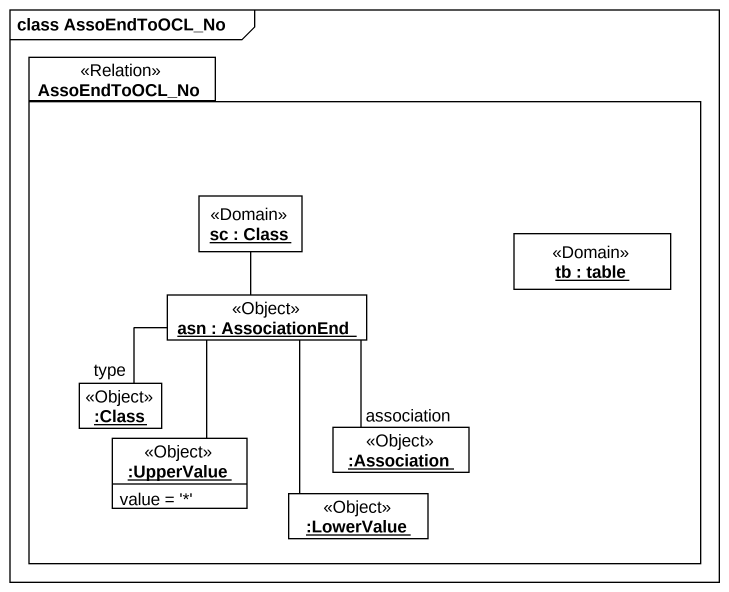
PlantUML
@startuml
mainframe class AssoEndToOCL_No
hide circle
hide empty members
package AssoEndToOCL_No <<Relation>> {
  object "sc : Class" as sc <<Domain>>
  object "tb : table" as tb <<Domain>>
  object "asn : AssociationEnd" as asn <<Object>>
  object ":Class" as Class_ <<Object>>
  object ":Association" as Association <<Object>>
  object ":UpperValue" as UpperValue <<Object>> {
    value = '*'
  }
  object ":LowerValue" as LowerValue <<Object>>
}
sc -- asn
asn -- Class_ : type
asn -- Association : association
asn -- UpperValue
asn -- LowerValue
@enduml
